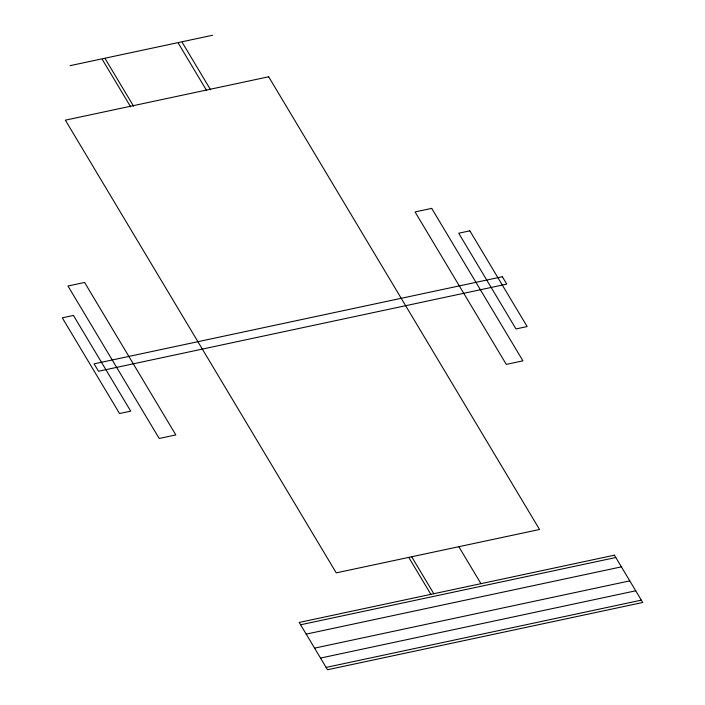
<?xml version="1.0" encoding="UTF-8"?>
<svg xmlns="http://www.w3.org/2000/svg" width="705" height="705" viewBox="0 0 705 705"><rect width="100%" height="100%" fill="white"/><g stroke="black" fill="none" stroke-linecap="round" stroke-linejoin="round"><path stroke-width="1.06" d="M70.139 65.653L212.61 35.25M300.603 624.78L615.809 557.514M306.19 634.121L621.396 566.855M314.58 648.142L629.785 580.876M320.519 658.073L635.725 590.799M326.115 667.415L641.321 600.149M182.207 42.379L210.592 89.817M178.303 43.208L206.688 90.645M458.832 546.701L480.951 583.661M411.694 556.765L433.804 593.716M408.75 557.391L430.87 594.341M105.23 58.806L133.615 106.243M102.287 59.431L130.672 106.869M268.675 76.783L65.362 120.167L336.241 572.865L539.554 529.481L268.675 76.783M84.6 282.458L67.962 286.01L159.198 438.475L175.836 434.923L84.6 282.458M431.698 208.38L415.06 211.932L506.296 364.397L522.934 360.845L431.698 208.38M73.443 315.443L62.287 317.823L119.559 413.535L130.716 411.156L73.443 315.443M469.865 230.843L458.708 233.232L515.981 328.944L527.137 326.556L469.865 230.843M502.33 276.721L94.082 363.851L98.506 371.253L506.754 284.124L502.33 276.721M614.408 555.179L299.202 622.445L327.517 669.75L642.713 602.484L614.408 555.179"/></g></svg>
